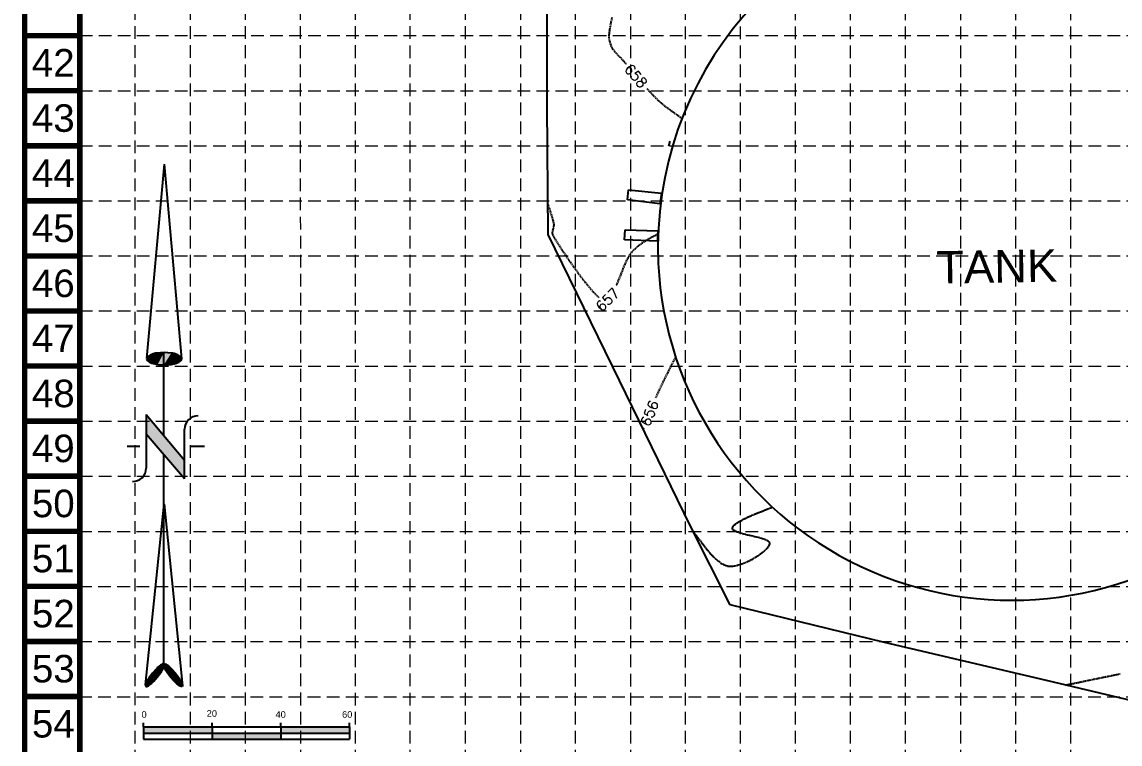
# Model space of a CAD drawing. Header units: inches. Extents: x 2507435 to 2508087, y 7097652 to 7098695.
# Drawn here: x 2507434.9 to 2507759.4, y 7097801.8 to 7098015.2 of the extents above; entities that cross this region are included whole.
import ezdxf
from ezdxf.enums import TextEntityAlignment as Align

# ---------------------------------------------------------------- set-up
doc = ezdxf.new("R2010")
doc.units = ezdxf.units.IN
doc.header["$MEASUREMENT"] = 0
doc.linetypes.add('DASHED7', pattern=[0.5317999999999998, 0.4379999999999999, -0.0938])
doc.linetypes.add('HIDDEN', pattern=[0.375, 0.25, -0.125])
for name, color, linetype in [('BASE', 7, 'Continuous'), ('CONT-MJR', 7, 'DASHED7'), ('CONT-MNR', 8, 'HIDDEN'), ('E-CONCRETE', 7, 'Continuous'), ('E-FENCE', 7, 'FENCE_LINE'), ('E-TANKS', 6, 'Continuous'), ('E-UTILITIES', 5, 'Continuous'), ('GRID', 254, 'HIDDEN'), ('LIMITS OF DISTURBANCE', 1, 'HIDDEN'), ('NARROW', 7, 'Continuous'), ('TXT-NOTES', 2, 'Continuous')]:
    doc.layers.add(name, color=color, linetype=linetype)
doc.styles.get("Standard").update_dxf_attribs({"font": 'ARIAL.TTF'})
doc.linetypes.add('FENCE_LINE', pattern='A,0.75,-0.2,["x",Standard,S=0.1,R=0,X=-0.1,Y=-0.05],-0.075', length=1.025)

# ---------------------------------------------------------------- blocks, each defined once
blk = doc.blocks.new('North Arrow')
at = {"layer": 'NARROW'}
for p, q in [((32.43254981860446, 3.058265073213988), (32.43254981860446, 4.631385762768332)), ((0, 0), (22.36344290151465, 2.002084736559482)), ((28.76667448424996, -2.091662794246076), (34.01874137947743, 2.319861484284047)), ((36.17825519122562, 2.333068732823449), (30.46489879658111, 2.333068732823449)), ((36.15693846157228, 2.319861484284047), (31.03953994826952, -2.091662794246076)), ((39.10239171702415, 0.006637234364461619), (59.96415737125062, 2.108618273159664)), ((0, 0), (22.3340256442134, -2.022002755547874)), ((21.65859055236069, -0.04755806894536363), (21.65587945617517, -0.04755806894536363)), ((31.2002493849468, -0.04755806894536363), (21.65859055236069, -0.04755806894536363)), ((57.4539157862273, -0.04755806894536363), (33.41071549255503, -0.04755806894536363)), ((59.8310793026576, -2.141789640390925), (39.04486644576536, -0.007715046158409677)), ((57.69334596529006, -0.02703537367779063), (57.76929195033517, -0.01344045038422337)), ((57.76514189648879, -0.05039075473177945), (57.69334596529006, -0.02703537367779063)), ((28.76667448424996, -2.091662794246076), (34.95439482978327, -2.091662794246076)), ((32.43254981860446, -4.261561808689294), (32.43254981860446, -2.800806882678444))]:
    blk.add_line(p, q, dxfattribs=at)
blk.add_lwpolyline([(22.36469003275943, -2.029144276148145), (22.58571216360451, -1.926685835660464, 0.09157658552841703), (22.86600292222374, -1.437143250313966, 0.04830551554414139), (23.03449076013294, -0.7510674610057322), (23.07365352004581, -0.007926344824227272), (23.0138871940153, 0.8191116749912908, 0.04830551554426889), (22.86600292222374, 1.421290560665511, 0.0915765855283463), (22.58571216360451, 1.91083314601201), (22.36469003275943, 2.01329158649969), (22.14366790191434, 1.91083314601201, 0.09157658552851158), (21.86337714329511, 1.421290560665511, 0.04830551554418233), (21.71549287155813, 0.8191116749912908), (21.65572654552761, -0.007926344824227272), (21.71549287155813, -0.8349643646397453, 0.04830551554422624), (21.86337714329511, -1.437143250313966, 0.09157658552816902), (22.14366790191434, -1.926685835660464)], format="xyb", close=True, dxfattribs=at)
for points in [[(57.45558378554506, -0.03134526075882604), (57.43996657389744, 0.0836624617477355, -0.06681784727068599), (57.67471216397553, 0.4712181194372533, -0.03073031192727785), (58.00862399094058, 0.8372912985578296), (58.52165351551321, 1.292257312707079), (59.07299621394941, 1.699951556056476, -0.03073031192742202), (59.50028108291463, 1.950818694931513, -0.06681784727061153), (59.92804734067704, 2.100220530974184), (60.03732810972451, 2.061125939999329)], [(60.03732810972451, 2.061125939999329), (60.05294532137214, 1.946118217492767, -0.06681784727066456), (59.81819973129404, 1.558562559803249, -0.03073031192683177), (59.43379851860755, 1.137137013811298), (58.97125837981093, 0.7375233665334235), (58.41991568137473, 0.3298291232385964, -0.03073031192764033), (57.99263081235495, 0.07896198436355917, -0.03669233332525137), (57.76236303227506, -0.01733721801429056)], [(57.45558378554506, -0.03527464659782709), (57.43996657389744, -0.150282369049819, 0.06681784727068599), (57.67471216397553, -0.5378380267393368, 0.03073031192727785), (58.00862399094058, -0.903911205859913), (58.52165351551321, -1.358877220063732), (59.07299621394941, -1.766571463358559, 0.03073031192742202), (59.50028108291463, -2.017438602233597, 0.06681784727061153), (59.92804734067704, -2.166840438276267), (60.03732810972451, -2.127745847301412)], [(60.03732810972451, -2.127745847301412), (60.05294532137214, -2.012738124794851, 0.06681784727066456), (59.81819973129404, -1.625182467105333, 0.03073031192683177), (59.43379851860755, -1.203756921113381), (58.97125837981093, -0.804143273835507), (58.41991568137473, -0.3964490305406798, 0.03073031192764033), (57.99263081235495, -0.1455818916656426, 0.03669233332525137), (57.76236303227506, -0.04928268934236257)]]:
    blk.add_lwpolyline(points, format="xyb", dxfattribs=at)
for centre, start, end in [((30.46491631666868, 3.862994872579293), 178.8769027564139, 270), ((34.95439482978327, -3.621588933947351), 358.8769027564139, 90)]:
    blk.add_arc(centre, 1.529926139739004, start, end, dxfattribs=at)
for points in [[(23.06525461068304, -0.04525802260104683), (21.71626324154204, 0.8195677980802429), (23.01902749208239, 0.7489697719211108), (21.85494459723486, 1.41965102062386)], [(23.01902749208239, 0.7489697719211108), (21.85494459723486, 1.41965102062386), (22.86773874044229, 1.437300527177285), (22.14491470462235, 1.910307302568981)], [(22.86773874044229, 1.437300527177285), (22.14491470462235, 1.910307302568981), (22.58617356370451, 1.910307302568981), (22.35503797086494, 2.002084736559482)], [(31.04573626156707, -2.092600781761575), (36.15173163068903, 2.358604768796795), (28.74698772917327, -2.064361571265181), (34.01267678058502, 2.358604768796795)], [(58.26042950528063, 1.069476338470849), (58.73031009321494, 0.5657754006460891), (58.51837094691291, 1.297176762400341), (59.04904028220699, 0.8114158579883224)], [(58.51837094691291, 1.297176762400341), (59.04904028220699, 0.8114158579883224), (58.69580837170361, 1.422756996180397), (59.26097942850902, 0.9949561996836565)], [(59.26426530671961, 0.9963362022790534), (58.69416543257103, 1.419996991044172), (59.44663154890804, 1.149516487475921), (59.00303798687673, 1.64907741756906)], [(59.44663154890804, 1.149516487475921), (59.00303798687673, 1.64907741756906), (59.61749721722299, 1.335816834307479), (59.27576588053853, 1.822957741314895)], [(59.61749721722299, 1.335816834307479), (59.27576588053853, 1.822957741314895), (59.80972109409777, 1.551097235151246), (59.4926338442383, 1.954057985367399)], [(59.80972109409777, 1.551097235151246), (59.4926338442383, 1.954057985367399), (59.93129858887187, 1.730497569169529), (59.69471535579942, 2.039618144699489)], [(59.93129858887187, 1.730497569169529), (59.69471535579942, 2.039618144699489), (60.05287608364597, 1.941637962281675), (59.93129858887187, 2.103098262887215)], [(60.05287608364597, 1.941637962281675), (59.93129858887187, 2.103098262887215), (60.03644669248388, 2.064458190925507)], [(23.02743242273209, -0.7618279882990464), (21.67003612299595, -0.04525802260104683), (23.06525461068304, -0.04525802260104683), (21.71626324154204, 0.8195677980802429)], [(57.44388876337325, 0.08001449623407098), (57.69525844847522, -0.01106567331589758), (57.49810575425727, 0.2124947428819723), (57.77083364797363, -0.01106567331589758)], [(57.450460519849, -0.04004572727353661), (57.68868669199946, -0.016585683588346), (57.44388876337325, 0.08001449623407098), (57.69525844847522, -0.01106567331589758)], [(57.49810575425727, 0.2124947428819723), (57.77083364797363, -0.01106567331589758), (57.59996797960412, 0.3891350717640307), (57.940056377156, 0.06345446541672572)], [(57.59996797960412, 0.3891350717640307), (57.940056377156, 0.06345446541672572), (57.68211493557828, 0.4981552747267415), (58.06984856753843, 0.1324545938769006)], [(57.68211493557828, 0.4981552747267415), (58.06984856753843, 0.1324545938769006), (57.83819415180915, 0.663755583063903), (58.29493122679196, 0.2580348277115263)], [(57.83819415180915, 0.663755583063903), (58.29493122679196, 0.2580348277115263), (58.02877508955135, 0.8569559427633067), (58.51837094691291, 0.405695102581376)], [(58.02877508955135, 0.8569559427633067), (58.51837094691291, 0.405695102581376), (58.26042950528063, 1.069476338470849), (58.73031009321494, 0.5657754006460891)], [(22.86773874044229, -1.439569039612252), (21.72466817219174, -0.8747848301754857), (23.02743242273209, -0.7618279882990464), (21.67003612299595, -0.04525802260104683)], [(22.5777686330548, -1.930225321557373), (21.86334952788457, -1.446628842222708), (22.86773874044229, -1.439569039612252), (21.72466817219174, -0.8747848301754857)], [(57.4373170068975, -0.1421659174229717), (57.68868669199946, -0.02210569386079442), (57.450460519849, -0.04004572727353661), (57.68868669199946, -0.016585683588346)], [(57.45703227632475, -0.1932260124704044), (57.69525844847522, -0.02762570418781252), (57.4373170068975, -0.1421659174229717), (57.68868669199946, -0.02210569386079442)], [(57.52603571929285, -0.3257062591183058), (57.76426189149788, -0.05108574781843345), (57.45703227632475, -0.1932260124704044), (57.69525844847522, -0.02762570418781252)], [(57.63446970111545, -0.4802665469105705), (57.90062583830149, -0.1021458429204358), (57.52603571929285, -0.3257062591183058), (57.76426189149788, -0.05108574781843345)], [(57.78397716092513, -0.6624268860650773), (58.09120677609826, -0.2001260253382497), (57.63446970111545, -0.4802665469105705), (57.90062583830149, -0.1021458429204358)], [(57.97455809866733, -0.8735672791772231), (58.33600470472447, -0.3477863002626691), (57.78397716092513, -0.6624268860650773), (58.09120677609826, -0.2001260253382497)], [(58.24071423585337, -1.113687726247008), (58.61366141578401, -0.5423666625029), (57.97455809866733, -0.8735672791772231), (58.33600470472447, -0.3477863002626691)], [(58.61366141578401, -1.433848322321865), (58.92746278743289, -0.771447089027788), (58.24071423585337, -1.113687726247008), (58.61366141578401, -0.5423666625029)], [(58.91431927448139, -1.64498871543401), (59.20019068109468, -1.004667523229728), (58.61366141578401, -1.433848322321865), (58.92746278743289, -0.771447089027788)], [(59.11804372517508, -1.794028992899257), (59.56985198281473, -1.35518817585762), (58.91760515269198, -1.651888728247286), (59.20019068109468, -1.011567536097573)], [(59.53699320043597, -1.324828119304584), (59.41377276652929, -1.18406785724801), (59.20840537670301, -1.014327541233797)], [(22.36344290151465, -2.014942952937417), (22.14491470462235, -1.930225321557373), (22.5777686330548, -1.930225321557373), (21.86334952788457, -1.446628842222708)], [(59.34805520177179, -1.927889242142555), (59.81300697236293, -1.62152867174882), (59.11804372517508, -1.794028992899257), (59.56985198281473, -1.35518817585762)], [(59.58299549571166, -2.052089473381784), (59.92801271066128, -1.787128980031412), (59.34805520177179, -1.927889242142555), (59.81300697236293, -1.62152867174882)], [(59.78343406819477, -2.12522960951901), (60.04630432717022, -2.007929391147627), (59.58299549571166, -2.052089473381784), (59.92801271066128, -1.787128980031412)], [(59.92308389326354, -2.166629686616943), (60.03808963156189, -2.132129622386856), (59.78343406819477, -2.12522960951901), (60.04630432717022, -2.007929391147627)]]:
    blk.add_solid(points, dxfattribs=at)

msp = doc.modelspace()

# ---------------------------------------------------------------- hatches: boundary and pattern name
h = msp.add_hatch(color=7)
h.paths.add_polyline_path([(2507491.127975272, 7097805.077020628), (2507491.127975272, 7097806.907696907), (2507470.808320928, 7097806.907696907), (2507470.808320928, 7097805.077020628)])
h.paths.add_polyline_path([(2507491.127975272, 7097805.077020628), (2507491.127975272, 7097803.246344348), (2507511.447629617, 7097803.246344348), (2507511.447629617, 7097805.077020628)])
h.paths.add_polyline_path([(2507511.447629617, 7097806.907696907), (2507511.447629617, 7097805.077020628), (2507531.767283962, 7097805.077020628), (2507531.767283962, 7097806.907696907)])

# ---------------------------------------------------------------- linework, layer by layer
at = {"color": 7}
for p, q in [((2507470.808320928, 7097806.907696907), (2507470.808320928, 7097808.126876168)), ((2507470.808320928, 7097806.907696907), (2507491.127975272, 7097806.907696907)), ((2507470.808320928, 7097806.907696907), (2507470.808320928, 7097803.246344348)), ((2507491.127975272, 7097806.907696907), (2507491.127975272, 7097808.126876168)), ((2507491.127975272, 7097806.907696907), (2507531.767283962, 7097806.907696907)), ((2507491.127975272, 7097806.907696907), (2507491.127975272, 7097803.246344348)), ((2507511.447629617, 7097806.907696907), (2507511.447629617, 7097808.126876168)), ((2507511.447629617, 7097806.907696907), (2507511.447629617, 7097803.246344348)), ((2507531.767283962, 7097806.907696907), (2507531.767283962, 7097808.126876168)), ((2507531.767283962, 7097806.907696907), (2507531.767283962, 7097803.246344348)), ((2507470.808320928, 7097805.077020628), (2507531.767283962, 7097805.077020628)), ((2507470.808320928, 7097803.246344348), (2507491.127975272, 7097803.246344348)), ((2507491.127975272, 7097803.246344348), (2507531.767283962, 7097803.246344348))]:
    msp.add_line(p, q, dxfattribs=at)
at = {"layer": 'BASE', "const_width": 1.627109455971472}
for points in [[(2508086.586663205, 7097653.153363655), (2508086.586663205, 7098694.503415476), (2507435.742880816, 7098694.503415476), (2507435.742880816, 7097653.153363655)], [(2508070.315568645, 7097669.424458215), (2508070.315568645, 7098678.232320917), (2507452.013975376, 7098678.232320917), (2507452.013975376, 7097669.424458215)]]:
    msp.add_lwpolyline(points, close=True, dxfattribs=at)
for points in [[(2507452.013975376, 7098011.117443969), (2507435.742880816, 7098011.117443969)], [(2507452.013975376, 7097994.846349409), (2507435.742880816, 7097994.846349409)], [(2507452.013975376, 7097978.575254848), (2507435.742880816, 7097978.575254848)], [(2507452.013975376, 7097962.304160289), (2507435.742880816, 7097962.304160289)], [(2507452.013975376, 7097946.033065729), (2507435.742880816, 7097946.033065729)], [(2507452.013975376, 7097929.76197117), (2507435.742880816, 7097929.76197117)], [(2507452.013975376, 7097913.49087661), (2507435.742880816, 7097913.49087661)], [(2507452.013975376, 7097897.21978205), (2507435.742880816, 7097897.21978205)], [(2507452.013975376, 7097880.94868749), (2507435.742880816, 7097880.94868749)], [(2507452.013975376, 7097864.67759293), (2507435.742880816, 7097864.67759293)], [(2507452.013975376, 7097848.406498372), (2507435.742880816, 7097848.406498372)], [(2507452.013975376, 7097832.135403811), (2507435.742880816, 7097832.135403811)], [(2507452.013975376, 7097815.864309251), (2507435.742880816, 7097815.864309251)]]:
    msp.add_lwpolyline(points, dxfattribs=at)
at = {"layer": 'CONT-MJR', "color": 35, "extrusion": (-0.3815073965553764, 0.9243657860249583, 0), "elevation": 5604340.367412734}
msp.add_lwpolyline([(-5025876.748705365, 655.0000000000009), (-5025878.401932342, 655.0000000000009)], dxfattribs=at)
at = {"layer": 'CONT-MJR', "color": 35, "elevation": 655}
for points in [[(2507652.736486216, 7097870.273399972), (2507654.148056449, 7097870.827490991)], [(2507655.347964981, 7097871.281246122), (2507656.241166327, 7097871.610956782)], [(2507648.182260121, 7097868.246197449), (2507649.65854257, 7097868.959044617)], [(2507633.479487749, 7097864.274734401), (2507633.58032387, 7097864.173558755)], [(2507644.9127874, 7097865.576879166), (2507644.918318414, 7097865.689011586)], [(2507645.041300634, 7097865.229169571), (2507644.931307485, 7097865.457352797)], [(2507647.312751199, 7097864.099604005), (2507646.084485001, 7097864.528455023)], [(2507634.702175734, 7097862.817856101), (2507635.472978364, 7097861.799905293)], [(2507635.472978364, 7097861.799905293), (2507636.331851511, 7097860.666492618)], [(2507636.331851511, 7097860.666492618), (2507637.265118742, 7097859.475777509)], [(2507654.745021069, 7097862.137381174), (2507653.514211502, 7097862.569852962)], [(2507655.924857451, 7097861.077370564), (2507655.905340365, 7097861.198316275)], [(2507638.259103625, 7097858.285919395), (2507639.300129728, 7097857.155077709)], [(2507639.300129728, 7097857.155077709), (2507640.374520618, 7097856.141411879)], [(2507655.220344337, 7097859.702391851), (2507655.675006264, 7097860.306636252)], [(2507641.468599864, 7097855.303081338), (2507642.348848314, 7097854.79774145)], [(2507643.007347318, 7097854.534717421), (2507643.443901991, 7097854.421576194)], [(2507643.443901991, 7097854.421576194), (2507643.661117693, 7097854.385063844)], [(2507643.661117693, 7097854.385063844), (2507643.882238965, 7097854.361099242)], [(2507643.882238965, 7097854.361099242), (2507644.348965767, 7097854.345984628)], [(2507649.131532576, 7097855.639660584), (2507650.610426809, 7097856.363744404)]]:
    msp.add_lwpolyline(points, dxfattribs=at)
at = {"layer": 'CONT-MJR', "color": 35, "extrusion": (0.3537118570825681, -0.9353544366491245, 0), "elevation": -5752037.963626242}
msp.add_lwpolyline([(4856146.504690204, 655.0000000000009), (4856147.787528545, 655.0000000000009)], dxfattribs=at)
at = {"layer": 'CONT-MJR', "color": 35, "extrusion": (0.3472129555315787, -0.9377863101533451, 0), "elevation": -5785596.093028771}
msp.add_lwpolyline([(4816118.673560369, 655), (4816119.19761225, 655)], dxfattribs=at)
at = {"layer": 'CONT-MJR', "color": 35, "extrusion": (0.5569068168647596, -0.8305749799563922, 0), "elevation": -4498785.540978604}
msp.add_lwpolyline([(6035638.306788609, 655.0000000000009), (6035639.563985783, 655.0000000000009)], dxfattribs=at)
at = {"layer": 'CONT-MJR', "color": 35, "extrusion": (0.4814450247204605, -0.876476290707236, 0), "elevation": -5013818.491257373}
msp.add_lwpolyline([(5615126.0383712, 655.0000000000009), (5615127.530439196, 655.0000000000009)], dxfattribs=at)
at = {"layer": 'CONT-MJR', "color": 35, "extrusion": (0.4036009813479157, -0.9149351058162538, 0), "elevation": -5481999.624048844}
msp.add_lwpolyline([(5159043.583038056, 655.0000000000009), (5159045.276881898, 655.0000000000009)], dxfattribs=at)
at = {"layer": 'CONT-MJR', "color": 35, "extrusion": (0.7355162264555551, 0.6775071074317824, 0), "elevation": 6653258.613504522}
msp.add_lwpolyline([(3521654.699325985, 655.0000000000009), (3521654.379437719, 655.0000000000009)], dxfattribs=at)
at = {"layer": 'CONT-MJR', "color": 35, "extrusion": (0.7645309571009192, 0.6445870116860504, 0), "elevation": 6492354.572244931}
msp.add_lwpolyline([(3810148.534458365, 655), (3810147.974278728, 655)], dxfattribs=at)
at = {"layer": 'CONT-MJR', "color": 35, "extrusion": (0.9882078414429237, 0.1531184577727894, 0), "elevation": 3564888.596981273}
msp.add_lwpolyline([(6630199.577939344, 655.0000000000009), (6630199.698892006, 655.0000000000009)], dxfattribs=at)
at = {"layer": 'CONT-MJR', "color": 35, "extrusion": (0.9537010392939747, -0.3007562595351804, 0), "elevation": 256816.0294703059}
msp.add_lwpolyline([(7523431.790255243, 655.0000000000009), (7523432.035852227, 655.0000000000009)], dxfattribs=at)
at = {"layer": 'CONT-MJR', "color": 35, "extrusion": (0.8243631817453699, -0.5660612551505801, 0), "elevation": -1950616.688954434}
msp.add_lwpolyline([(7270700.007829571, 655), (7270700.46078196, 655)], dxfattribs=at)
at = {"layer": 'CONT-MJR', "color": 35, "extrusion": (0.6910826841202062, 0.722775707747024, 0), "elevation": 6863154.630468801}
msp.add_lwpolyline([(3092746.375291417, 655.0000000000009), (3092746.834593609, 655.0000000000009)], dxfattribs=at)
at = {"layer": 'CONT-MJR', "color": 35, "extrusion": (0.6742257804776259, -0.7385252852403473, 0), "elevation": -3551234.656433945}
msp.add_lwpolyline([(6637523.866065196, 655.0000000000009), (6637524.653742139, 655.0000000000009)], dxfattribs=at)
at = {"layer": 'CONT-MJR', "color": 35, "extrusion": (0.4744245952386231, 0.8802961453014939, 0), "elevation": 7437911.762904681}
msp.add_lwpolyline([(1159930.324018324, 655.0000000000009), (1159931.131941776, 655.0000000000009)], dxfattribs=at)
at = {"layer": 'CONT-MJR', "color": 35, "extrusion": (-0.2545492425400466, -0.96705981362183, 0), "elevation": -7502378.85729453}
msp.add_lwpolyline([(618290.5487259363, 655), (618289.0126920678, 655)], dxfattribs=at)
at = {"layer": 'CONT-MJR', "color": 35, "extrusion": (-0.224805453829551, -0.9744036678545959, 0), "elevation": -7479917.557721155}
msp.add_lwpolyline([(847825.3710926604, 655), (847823.714411522, 655)], dxfattribs=at)
at = {"layer": 'CONT-MJR', "color": 35, "extrusion": (0.7862010179606564, 0.6179708402162901, 0), "elevation": 6357777.204814528}
msp.add_lwpolyline([(4030702.729250906, 655), (4030701.848884497, 655)], dxfattribs=at)
at = {"layer": 'CONT-MJR', "color": 35, "extrusion": (-0.2251530640352321, -0.9743234051153379, 0), "elevation": -7480219.54864257}
msp.add_lwpolyline([(845158.4678069607, 655.0000000000009), (845156.8104672695, 655.0000000000009)], dxfattribs=at)
at = {"layer": 'CONT-MJR', "color": 35, "extrusion": (-0.2556257927296626, -0.9667758034266949, 0), "elevation": -7503062.70604351}
msp.add_lwpolyline([(609941.9948127365, 655.0000000000009), (609940.4567491619, 655.0000000000009)], dxfattribs=at)
at = {"layer": 'CONT-MJR', "color": 35, "extrusion": (0.476758532340352, 0.8790343007190753, 0), "elevation": 7434810.076385826}
msp.add_lwpolyline([(1179650.987906336, 655.0000000000009), (1179651.800137536, 655.0000000000009)], dxfattribs=at)
at = {"layer": 'CONT-MJR', "color": 35, "extrusion": (-0.6923999071186451, -0.7215139420843452, 0), "elevation": -6857506.618612652}
msp.add_lwpolyline([(-3105249.97735343, 655), (-3105250.440927481, 655)], dxfattribs=at)
at = {"layer": 'CONT-MJR', "color": 35, "extrusion": (0.9029858175422298, -0.4296703542456599, 0), "elevation": -785362.6425286625}
msp.add_lwpolyline([(7486732.493994561, 655), (7486732.94701429, 655)], dxfattribs=at)
at = {"layer": 'CONT-MJR', "color": 35, "extrusion": (0.8999078785292502, 0.4360800501754056, 0), "elevation": 5351894.973356022}
msp.add_lwpolyline([(5293882.500048403, 655), (5293882.756572565, 655)], dxfattribs=at)
at = {"layer": 'CONT-MJR', "color": 35, "extrusion": (0.9776688529790047, -0.2101514071204794, 0), "elevation": 960031.6208011522}
msp.add_lwpolyline([(7466344.754111669, 655.0000000000009), (7466345.006661132, 655.0000000000009)], dxfattribs=at)
at = {"layer": 'CONT-MJR', "color": 35, "extrusion": (0.9998280378901075, -0.01854439669597409, 0), "elevation": 2375599.151542054}
msp.add_lwpolyline([(7143143.365677631, 655), (7143143.48045154, 655)], dxfattribs=at)
at = {"layer": 'CONT-MJR', "color": 35, "extrusion": (0.7674478548870317, 0.6411113710029588, 0), "elevation": 6474999.259652229}
msp.add_lwpolyline([(3839562.263956656, 655.0000000000009), (3839560.713547589, 655.0000000000009)], dxfattribs=at)
at = {"layer": 'CONT-MJR', "color": 35, "extrusion": (0.4982162072069594, -0.867052830498991, 0), "elevation": -4904864.274532806}
msp.add_lwpolyline([(5710532.636517607, 655.0000000000009), (5710534.258897418, 655.0000000000009)], dxfattribs=at)
at = {"layer": 'CONT-MJR', "color": 35, "extrusion": (0.5555021915717966, -0.8315150721177164, 0), "elevation": -4508969.027083085}
msp.add_lwpolyline([(6028025.662390186, 655), (6028027.197086442, 655)], dxfattribs=at)
at = {"layer": 'CONT-MJR', "color": 35, "extrusion": (-0.618960691300285, 0.7854219646948215, 0), "elevation": 4022674.778856101}
msp.add_lwpolyline([(-6362861.085986669, 655), (-6362862.470206184, 655)], dxfattribs=at)
at = {"layer": 'CONT-MJR', "color": 35, "extrusion": (-0.6990316771007319, 0.7150907036241894, 0), "elevation": 3322683.054541461}
msp.add_lwpolyline([(-6754828.533002623, 655), (-6754829.707551582, 655)], dxfattribs=at)
at = {"layer": 'CONT-MJR', "color": 35, "extrusion": (0.6082197104880658, 0.7937687218414528, 0), "elevation": 7159252.499782128}
msp.add_lwpolyline([(2326569.51249422, 655.0000000000009), (2326568.134159177, 655.0000000000009)], dxfattribs=at)
at = {"layer": 'CONT-MJR', "color": 35, "extrusion": (-0.3709340303606706, -0.9286592190466798, 0), "elevation": -7521658.17653871}
msp.add_lwpolyline([(-304090.7017112016, 655), (-304089.992625467, 655)], dxfattribs=at)
at = {"layer": 'CONT-MJR', "color": 35, "extrusion": (0.07215272870312944, -0.9973935951973487, 0), "elevation": -6898421.081933876}
msp.add_lwpolyline([(3013237.971691439, 655.0000000000009), (3013238.727960147, 655.0000000000009)], dxfattribs=at)
at = {"layer": 'CONT-MJR', "color": 35, "extrusion": (0.1839662974104459, -0.982932551814768, 0), "elevation": -6515389.953476958}
msp.add_lwpolyline([(3770611.994024331, 655.0000000000009), (3770613.100212097, 655.0000000000009)], dxfattribs=at)
at = {"layer": 'CONT-MJR', "color": 35, "extrusion": (0.2881062185384936, -0.957598458039407, 0), "elevation": -6074426.162830865}
msp.add_lwpolyline([(4446254.175109139, 655.0000000000009), (4446255.687457584, 655.0000000000009)], dxfattribs=at)
at = {"layer": 'CONT-MJR', "color": 35, "extrusion": (0.3728880980980518, -0.9278763205820146, 0), "elevation": -5650859.659596156}
msp.add_lwpolyline([(4973492.530755611, 655.0000000000009), (4973494.1395247, 655.0000000000009)], dxfattribs=at)
at = {"layer": 'CONT-MNR', "color": 35}
for points, elevation in [([(2507609.28663041, 7098016.522069366), (2507608.991740769, 7098015.153142057)], 658), ([(2507608.397866286, 7098011.436051126), (2507608.394025122, 7098010.385263698)], 658), ([(2507608.394025122, 7098010.385263698), (2507608.535835217, 7098009.457770655)], 658), ([(2507608.535835217, 7098009.457770655), (2507608.838952923, 7098008.498197402)], 658), ([(2507608.838952923, 7098008.498197402), (2507609.198690159, 7098007.69495621)], 658), ([(2507611.783967418, 7098004.618243901), (2507612.445800712, 7098003.909702717)], 658), ([(2507612.445800712, 7098003.909702717), (2507613.151713162, 7098003.076396141)], 658), ([(2507613.151713162, 7098003.076396141), (2507613.428882072, 7098002.733573886)], 658), ([(2507622.145662196, 7097992.771257623), (2507622.880875681, 7097992.059193563)], 658), ([(2507622.880875681, 7097992.059193563), (2507623.834283803, 7097991.217097059)], 658), ([(2507626.682271, 7097989.026810858), (2507627.49555062, 7097988.458945944)], 658), ([(2507627.49555062, 7097988.458945944), (2507628.174820324, 7097987.997310963)], 658), ([(2507629.713723711, 7097986.881684433), (2507630.009532761, 7097986.66689581)], 658), ([(2507590.375618498, 7097961.254418981), (2507590.405376738, 7097961.151628521)], 657), ([(2507590.785301429, 7097959.946537096), (2507591.051265664, 7097959.126959793)], 657), ([(2507591.327221908, 7097958.261413528), (2507591.590102779, 7097957.398239758)], 657), ([(2507591.816840901, 7097956.585779942), (2507591.984368893, 7097955.872375537)], 657), ([(2507592.053961305, 7097954.730453114), (2507591.946666145, 7097954.245462426)], 657), ([(2507591.705294454, 7097952.401738479), (2507591.948000235, 7097951.899762054)], 657), ([(2507619.431410365, 7097950.651374816), (2507620.455881258, 7097951.276062955)], 657), ([(2507620.455881258, 7097951.276062955), (2507621.370337741, 7097951.792685173)], 657), ([(2507622.664972587, 7097952.45877351), (2507622.943033509, 7097952.586760459)], 657), ([(2507615.254557101, 7097947.28675474), (2507616.208498429, 7097948.236310719)], 657), ([(2507616.208498429, 7097948.236310719), (2507617.256660229, 7097949.120759113)], 657), ([(2507617.256660229, 7097949.120759113), (2507618.347983781, 7097949.92936034)], 657), ([(2507595.625416618, 7097946.126121903), (2507596.991802195, 7097944.139229655)], 657), ([(2507613.291683803, 7097943.824141886), (2507613.939353952, 7097945.213708842)], 657), ([(2507613.939353952, 7097945.213708842), (2507614.592599681, 7097946.390334075)], 657), ([(2507614.592599681, 7097946.390334075), (2507615.254557101, 7097947.28675474)], 657), ([(2507598.445153629, 7097942.094125085), (2507599.939547556, 7097940.07039847)], 657), ([(2507612.646453121, 7097942.288896056), (2507613.291683803, 7097943.824141886)], 657), ([(2507599.939547556, 7097940.07039847), (2507601.429060606, 7097938.147640094)], 657), ([(2507610.69403674, 7097937.48171379), (2507611.350765702, 7097939.050419161)], 657), ([(2507611.350765702, 7097939.050419161), (2507612.000525791, 7097940.675234199)], 657), ([(2507601.429060606, 7097938.147640094), (2507602.867769414, 7097936.405440236)], 657), ([(2507602.867769414, 7097936.405440236), (2507604.209750612, 7097934.923389177)], 657), ([(2507610.64544061, 7097937.376383845), (2507610.69403674, 7097937.48171379)], 657), ([(2507604.209750612, 7097934.923389177), (2507605.409080834, 7097933.781077198)], 657), ([(2507605.409080834, 7097933.781077198), (2507605.433682857, 7097933.762734958)], 657), ([(2507626.477373609, 7097912.871122635), (2507627.023388727, 7097913.933955139)], 656), ([(2507627.49612861, 7097914.837020595), (2507627.876144852, 7097915.543940074)], 656), ([(2507623.949528947, 7097907.749700708), (2507624.594160927, 7097909.087812121)], 656), ([(2507624.594160927, 7097909.087812121), (2507625.243311302, 7097910.411672198)], 656), ([(2507622.260906668, 7097904.068554344), (2507622.751613799, 7097905.176239587)], 656), ([(2507618.549676048, 7097894.856015871), (2507618.600856285, 7097894.982236871)], 656), ([(2507618.600856285, 7097894.982236871), (2507618.708132975, 7097895.249677397)], 656), ([(2507618.708132975, 7097895.249677397), (2507618.710904884, 7097895.256682546)], 656), ([(2507751.517214173, 7097820.945210844), (2507754.015970777, 7097821.460698589)], 654), ([(2507743.263970975, 7097819.253906458), (2507743.409106464, 7097819.281655157)], 654), ([(2507743.409106464, 7097819.281655157), (2507743.754975427, 7097819.349318408)], 654), ([(2507743.754975427, 7097819.349318408), (2507744.406399223, 7097819.479734742)], 654), ([(2507747.208443743, 7097820.054132988), (2507749.230331251, 7097820.472207952)], 654), ([(2507749.230331251, 7097820.472207952), (2507751.517214173, 7097820.945210844)], 654)]:
    msp.add_lwpolyline(points, dxfattribs=dict(at, elevation=elevation))
at = {"layer": 'CONT-MNR', "color": 35, "extrusion": (0.9863683130328854, -0.1645525783591978, 0), "elevation": 1305429.310503654}
msp.add_lwpolyline([(7413889.416132646, 658), (7413888.154063614, 658)], dxfattribs=at)
at = {"layer": 'CONT-MNR', "color": 35, "extrusion": (0.9801873849814938, -0.1980724370606391, 0), "elevation": 1052005.540494272}
msp.add_lwpolyline([(7454073.135706596, 658), (7454071.7934653, 658)], dxfattribs=at)
at = {"layer": 'CONT-MNR', "color": 35, "extrusion": (0.9946308185991155, -0.1034868817428263, 0), "elevation": 1759593.52340391}
msp.add_lwpolyline([(7319406.66161417, 658.0000000000009), (7319405.498792725, 658.0000000000009)], dxfattribs=at)
at = {"layer": 'CONT-MNR', "color": 35, "extrusion": (0.8562116152999929, 0.5166252702156342, 0), "elevation": 5814054.265951024}
msp.add_lwpolyline([(4781902.354041723, 658), (4781901.551593007, 658)], dxfattribs=at)
at = {"layer": 'CONT-MNR', "color": 35, "extrusion": (0.7941506444986169, 0.6077209506364177, 0), "elevation": 6305027.356976785}
msp.add_lwpolyline([(4112959.941979163, 658), (4112959.172544031, 658)], dxfattribs=at)
at = {"layer": 'CONT-MNR', "color": 35, "extrusion": (0.7425363335972857, 0.6698057877384314, 0), "elevation": 6616277.361541148}
msp.add_lwpolyline([(3590915.900212353, 658), (3590915.125589406, 658)], dxfattribs=at)
at = {"layer": 'CONT-MNR', "color": 35, "extrusion": (0.7139606314623052, 0.7001858444169995, 0), "elevation": 6760258.447140232}
msp.add_lwpolyline([(3311903.273330579, 658), (3311902.461688155, 658)], dxfattribs=at)
at = {"layer": 'CONT-MNR', "color": 35, "extrusion": (0.711637287299968, 0.7025470598645637, 0), "elevation": 6771192.322996355}
msp.add_lwpolyline([(3289490.342418126, 658), (3289489.465661692, 658)], dxfattribs=at)
at = {"layer": 'CONT-MNR', "color": 35, "extrusion": (0.7411337566393146, 0.6713573971959327, 0), "elevation": 6623773.311964393}
msp.add_lwpolyline([(3577055.110148948, 658), (3577053.921028213, 658)], dxfattribs=at)
at = {"layer": 'CONT-MNR', "color": 35, "extrusion": (0.7313290394320971, 0.6820248060615729, 0), "elevation": 6674904.013942532}
msp.add_lwpolyline([(3480710.27907939, 658), (3480708.932194142, 658)], dxfattribs=at)
at = {"layer": 'CONT-MNR', "color": 35, "extrusion": (0.7173962575461614, 0.6966653498335924, 0), "elevation": 6743884.359742438}
msp.add_lwpolyline([(3345101.195543051, 658), (3345099.990831709, 658)], dxfattribs=at)
at = {"layer": 'CONT-MNR', "color": 35, "extrusion": (-0.6314090092936014, -0.7754499745198737, 0), "elevation": -7087473.389326362}
msp.add_lwpolyline([(-2537198.763961136, 658), (-2537197.503063975, 658)], dxfattribs=at)
at = {"layer": 'CONT-MNR', "color": 35, "extrusion": (-0.6069649239227919, -0.7947286210571503, 0), "elevation": -7163016.442793309}
msp.add_lwpolyline([(-2315350.006853407, 658), (-2315348.795715317, 658)], dxfattribs=at)
at = {"layer": 'CONT-MNR', "color": 35, "extrusion": (-0.5875194567687536, -0.8092100394323767, 0), "elevation": -7217043.446422881}
msp.add_lwpolyline([(-2141011.092449586, 658), (-2141009.970740293, 658)], dxfattribs=at)
at = {"layer": 'CONT-MNR', "color": 35, "extrusion": (-0.5583564064734073, -0.8296011833104526, 0), "elevation": -7288649.49815671}
msp.add_lwpolyline([(-1882875.770236355, 658), (-1882875.160704111, 658)], dxfattribs=at)
at = {"layer": 'CONT-MNR', "color": 35, "extrusion": (-0.5720217831342683, -0.8202384285193495, 0), "elevation": -7256460.470658645}
msp.add_lwpolyline([(-2003350.148013368, 658.0000000000009), (-2003349.791438363, 658.0000000000009)], dxfattribs=at)
at = {"layer": 'CONT-MNR', "color": 35, "extrusion": (-0.6094312132464287, -0.7928389472780623, 0), "elevation": -7155788.26740049}
msp.add_lwpolyline([(-2337589.190003461, 658), (-2337588.824189066, 658)], dxfattribs=at)
at = {"layer": 'CONT-MNR', "color": 35, "extrusion": (0.6161606482361272, 0.7876205022504403, 0), "elevation": 7135622.739337225}
msp.add_lwpolyline([(2398440.193270121, 658.0000000000009), (2398439.908360972, 658.0000000000009)], dxfattribs=at)
at = {"layer": 'CONT-MNR', "color": 35, "extrusion": (-0.6069187955964012, -0.7947638489210578, 0), "elevation": -7163150.979333642}
msp.add_lwpolyline([(-2314928.491214493, 658.0000000000009), (-2314928.206443104, 658.0000000000009)], dxfattribs=at)
at = {"layer": 'CONT-MNR', "color": 35, "extrusion": (0.957598761017191, 0.2881052115084712, 0), "elevation": 4446225.064196208}
msp.add_lwpolyline([(6074548.940429949, 657.0000000000009), (6074548.70342756, 657.0000000000009)], dxfattribs=at)
at = {"layer": 'CONT-MNR', "color": 35, "extrusion": (0.9542706889768543, 0.2989438946686145, 0), "elevation": 4514812.171997847}
msp.add_lwpolyline([(6023747.19949137, 657.0000000000009), (6023746.792835788, 657.0000000000009)], dxfattribs=at)
at = {"layer": 'CONT-MNR', "color": 35, "extrusion": (0.9518367822456427, 0.3066051858078415, 0), "elevation": 4563088.472534759}
msp.add_lwpolyline([(5987259.637299834, 657), (5987259.017362949, 657)], dxfattribs=at)
at = {"layer": 'CONT-MNR', "color": 35, "extrusion": (0.9527490557486438, 0.3037585171975723, 0), "elevation": 4545170.545831392}
msp.add_lwpolyline([(6000871.716483055, 657), (6000870.808010606, 657)], dxfattribs=at)
at = {"layer": 'CONT-MNR', "color": 35, "extrusion": (0.9631947206156382, 0.2688046319879234, 0), "elevation": 4323262.807346968}
msp.add_lwpolyline([(6162662.858585658, 657.0000000000009), (6162662.015080394, 657.0000000000009)], dxfattribs=at)
at = {"layer": 'CONT-MNR', "color": 35, "extrusion": (0.9888466363951451, 0.1489373347754273, 0), "elevation": 3536774.529179812}
msp.add_lwpolyline([(6645315.722823589, 657), (6645315.150431965, 657)], dxfattribs=at)
at = {"layer": 'CONT-MNR', "color": 35, "extrusion": (0.9996306065129064, -0.02717812581174746, 0), "elevation": 2313756.659117941}
msp.add_lwpolyline([(7163485.020658804, 657.0000000000009), (7163484.444531098, 657.0000000000009)], dxfattribs=at)
at = {"layer": 'CONT-MNR', "color": 35, "extrusion": (0.9938183756045867, -0.1110181800907432, 0), "elevation": 1704088.820865937}
msp.add_lwpolyline([(7332464.768349065, 657.0000000000009), (7332464.309392925, 657.0000000000009)], dxfattribs=at)
at = {"layer": 'CONT-MNR', "color": 35, "extrusion": (0.9891886556209541, 0.1466485717312292, 0), "elevation": 3521385.849737674}
msp.add_lwpolyline([(6653479.78543473, 657.0000000000009), (6653479.251870698, 657.0000000000009)], dxfattribs=at)
at = {"layer": 'CONT-MNR', "color": 35, "extrusion": (0.9594173696871497, -0.2819899124837464, 0), "elevation": 404275.7579226466}
msp.add_lwpolyline([(7517015.768323424, 657.0000000000009), (7517015.325249555, 657.0000000000009)], dxfattribs=at)
at = {"layer": 'CONT-MNR', "color": 35, "extrusion": (0.9494551174004582, -0.3139028194235958, 0), "elevation": 152778.1563240117}
msp.add_lwpolyline([(7526329.163451012, 657.0000000000009), (7526328.705591931, 657.0000000000009)], dxfattribs=at)
at = {"layer": 'CONT-MNR', "color": 35, "extrusion": (0.8636323838729626, 0.5041221137045108, 0), "elevation": 5743872.126513089}
msp.add_lwpolyline([(4865888.56667284, 657.0000000000009), (4865887.457242293, 657.0000000000009)], dxfattribs=at)
at = {"layer": 'CONT-MNR', "color": 35, "extrusion": (0.4669401268535075, -0.8842889335132667, 0), "elevation": -5105731.180116083}
msp.add_lwpolyline([(5531780.337707534, 657.0000000000009), (5531781.189672681, 657.0000000000009)], dxfattribs=at)
at = {"layer": 'CONT-MNR', "color": 35, "extrusion": (0.4440932889548285, -0.8959805526378813, 0), "elevation": -5246008.969863949}
msp.add_lwpolyline([(5398933.589342711, 657), (5398934.193431154, 657)], dxfattribs=at)
at = {"layer": 'CONT-MNR', "color": 35, "extrusion": (0.8492108689562122, 0.5280538798708283, 0), "elevation": 5877575.34595898}
msp.add_lwpolyline([(4703513.134334482, 657.0000000000009), (4703511.562624035, 657.0000000000009)], dxfattribs=at)
at = {"layer": 'CONT-MNR', "color": 35, "extrusion": (0.8398329884129644, 0.5428448687915817, 0), "elevation": 5959045.129187183}
msp.add_lwpolyline([(4599858.053839636, 657.0000000000009), (4599856.110957206, 657.0000000000009)], dxfattribs=at)
at = {"layer": 'CONT-MNR', "color": 35, "extrusion": (0.5545566642579021, -0.8321459644360168, 0), "elevation": -4515913.923196323}
msp.add_lwpolyline([(6022919.924516097, 657.0000000000009), (6022921.226483095, 657.0000000000009)], dxfattribs=at)
at = {"layer": 'CONT-MNR', "color": 35, "extrusion": (0.8318903918364764, 0.5549399751055547, 0), "elevation": 6024978.75392592}
msp.add_lwpolyline([(4513150.352906597, 657), (4513148.130150252, 657)], dxfattribs=at)
at = {"layer": 'CONT-MNR', "color": 35, "extrusion": (0.8151332036105694, 0.5792735626382151, 0), "elevation": 6155676.958230551}
msp.add_lwpolyline([(4333185.302157005, 657), (4333182.793236302, 657)], dxfattribs=at)
at = {"layer": 'CONT-MNR', "color": 35, "extrusion": (0.9283848904538182, -0.3716200952277097, 0), "elevation": -309708.2972423504}
msp.add_lwpolyline([(7521499.886654545, 657), (7521501.624793406, 657)], dxfattribs=at)
at = {"layer": 'CONT-MNR', "color": 35, "extrusion": (0.8707922442283847, -0.4916511643347274, 0), "elevation": -1306075.535569865}
msp.add_lwpolyline([(7413687.970875955, 656.0000000000009), (7413688.515660984, 656.0000000000009)], dxfattribs=at)
at = {"layer": 'CONT-MNR', "color": 35, "extrusion": (0.8923923358947426, -0.4512603670125762, 0), "elevation": -965220.1175511489}
msp.add_lwpolyline([(7465714.162289469, 656.0000000000009), (7465715.491548557, 656.0000000000009)], dxfattribs=at)
at = {"layer": 'CONT-MNR', "color": 35, "extrusion": (0.8859502218675176, -0.4637803406494249, 0), "elevation": -1070240.224457788}
msp.add_lwpolyline([(7451386.539713029, 656.0000000000009), (7451387.559031534, 656.0000000000009)], dxfattribs=at)
at = {"layer": 'CONT-MNR', "color": 35, "extrusion": (0.8950995370430218, -0.4458663687534283, 0), "elevation": -920145.3466240931}
msp.add_lwpolyline([(7471402.084890272, 656), (7471403.507335219, 656)], dxfattribs=at)
at = {"layer": 'CONT-MNR', "color": 35, "extrusion": (0.9088165917343635, -0.4171958803587774, 0), "elevation": -682247.6362271993}
msp.add_lwpolyline([(7496863.872190977, 656), (7496865.25583352, 656)], dxfattribs=at)
at = {"layer": 'CONT-MNR', "color": 35, "extrusion": (0.9044533119775839, -0.4265726274068454, 0), "elevation": -759744.3715354754}
msp.add_lwpolyline([(7489408.454022358, 656.0000000000009), (7489409.90902706, 656.0000000000009)], dxfattribs=at)
at = {"layer": 'CONT-MNR', "color": 35, "extrusion": (0.2010854727421421, -0.9795736994489334, 0), "elevation": -6448566.324462062}
msp.add_lwpolyline([(3883798.662596311, 654), (3883801.375519861, 654)], dxfattribs=at)
at = {"layer": 'CONT-MNR', "color": 35, "extrusion": (0.1996952576170332, -0.9798580530287369, 0), "elevation": -6454070.936815902}
msp.add_lwpolyline([(3874646.965598851, 654.0000000000009), (3874649.785536673, 654.0000000000009)], dxfattribs=at)
at = {"layer": 'CONT-MNR', "color": 35, "extrusion": (0.1995803052753176, -0.9798814733151205, 0), "elevation": -6454525.414945617}
msp.add_lwpolyline([(3873877.262194778, 654.0000000000009), (3873878.383018248, 654.0000000000009)], dxfattribs=at)
at = {"layer": 'CONT-MNR', "color": 35, "extrusion": (0.2016130485858901, -0.9794652513692885, 0), "elevation": -6446473.543718245}
msp.add_lwpolyline([(3887262.649826435, 654), (3887264.389316802, 654)], dxfattribs=at)
at = {"layer": 'E-CONCRETE'}
for p, q in [((2507613.868158798, 7097962.5960134), (2507614.205402101, 7097965.5105383)), ((2507614.205402101, 7097965.5105383), (2507623.883367506, 7097964.598903888)), ((2507623.883367506, 7097964.598903888), (2507623.419417416, 7097961.431074484)), ((2507623.419417416, 7097961.431074484), (2507613.868158798, 7097962.5960134)), ((2507612.980177552, 7097950.739772245), (2507613.150377653, 7097953.709445621)), ((2507613.150377653, 7097953.709445621), (2507622.865631836, 7097953.483611088)), ((2507622.865631836, 7097953.483611088), (2507622.732236567, 7097950.397431475)), ((2507622.732236567, 7097950.397431475), (2507612.980177552, 7097950.739772245))]:
    msp.add_line(p, q, dxfattribs=at)
at = {"layer": 'E-FENCE'}
for p, q in [((2507590.100733136, 7097990.399850869), (2507590.107982046, 7098034.510457507)), ((2507590.459209729, 7097952.391417944), (2507590.100733136, 7097990.399850869)), ((2507611.561942187, 7097909.203205362), (2507590.459209729, 7097952.391417944)), ((2507632.53057497, 7097866.150486901), (2507611.561942187, 7097909.203205362)), ((2507644.246754383, 7097842.990661556), (2507632.53057497, 7097866.150486901)), ((2507689.846935228, 7097831.867364107), (2507644.246754383, 7097842.990661556)), ((2507737.700456602, 7097820.564379088), (2507689.846935228, 7097831.867364107)), ((2507788.379314817, 7097808.627094389), (2507737.700456602, 7097820.564379088))]:
    msp.add_line(p, q, dxfattribs=at)
at = {"layer": 'E-TANKS', "color": 7}
for centre, radius, start, end in [((2507727.386618463, 7097948.703119888), 104.515764849609, 8.95474438774535, 182.6667754490185), ((2507727.375578447, 7097948.811604179), 104.5098409779485, 182.7264673964793, 8.895052481728515)]:
    msp.add_arc(centre, radius, start, end, dxfattribs=at)
at = {"layer": 'E-UTILITIES', "color": 7}
msp.add_line((2507626.118973476, 7097978.457907472), (2507626.522554892, 7097979.952852802), dxfattribs=at)
at = {"layer": 'GRID', "color": 252, "linetype": 'HIDDEN', "lineweight": 0, "ltscale": 15}
for p, q in [((2507663.538204653, 7097734.480451447), (2507663.538204653, 7098678.232320917)), ((2507679.809299212, 7097734.477893291), (2507679.809299212, 7098678.232320917)), ((2507696.080393772, 7097734.475335134), (2507696.080393772, 7098678.232320917)), ((2507712.351488332, 7097734.472776977), (2507712.351488332, 7098678.232320917)), ((2507728.622582891, 7097734.470218821), (2507728.622582891, 7098678.232320917)), ((2507744.893677451, 7097734.467660665), (2507744.893677451, 7098678.232320917)), ((2507468.43360024, 7097734.51112597), (2507468.345543176, 7098677.620980122)), ((2507484.773717057, 7097734.508556962), (2507484.57141102, 7098677.613652664)), ((2507500.996113952, 7097734.506006462), (2507500.846178506, 7098677.570774943)), ((2507517.353879241, 7097734.503434679), (2507517.096150484, 7098677.545595801)), ((2507533.4766539, 7097734.500899841), (2507533.407950135, 7098677.671436389)), ((2507549.64747935, 7097734.498357451), (2507549.6984917, 7098677.6411957)), ((2507566.041226586, 7097734.495780011), (2507565.953665767, 7098677.581225679)), ((2507582.370130949, 7097734.493212765), (2507582.203919664, 7098677.59513652)), ((2507598.511880365, 7097734.490674945), (2507598.515531369, 7098677.585328811)), ((2507614.827784741, 7097734.488109743), (2507614.810382277, 7098677.581492077)), ((2507630.99825599, 7097734.485567407), (2507631.03073255, 7098677.579446635)), ((2507647.2739496, 7097734.483008528), (2507647.373093639, 7098677.557886823)), ((2507452.013975376, 7098011.117443969), (2508070.315568645, 7098011.117443969)), ((2507452.013975376, 7097994.846349409), (2508070.315568645, 7097994.846349409)), ((2507452.013975376, 7097978.575254848), (2508070.315568645, 7097978.575254848)), ((2507452.013975376, 7097962.304160289), (2508070.315568645, 7097962.304160289)), ((2507452.013975376, 7097946.033065729), (2508070.315568645, 7097946.033065729)), ((2507452.013975376, 7097929.76197117), (2508070.315568645, 7097929.76197117)), ((2507452.013975376, 7097913.49087661), (2508070.315568645, 7097913.49087661)), ((2507452.013975376, 7097897.21978205), (2508070.315568645, 7097897.21978205)), ((2507452.013975376, 7097880.94868749), (2508070.315568645, 7097880.94868749)), ((2507451.859497611, 7097864.623191918), (2508070.16109088, 7097864.623191918)), ((2507451.859497611, 7097848.352097359), (2508070.16109088, 7097848.352097359)), ((2507451.859497611, 7097832.0810028), (2508070.16109088, 7097832.0810028)), ((2507451.859497611, 7097815.80990824), (2508070.16109088, 7097815.80990824))]:
    msp.add_line(p, q, dxfattribs=at)
at = {"layer": 'LIMITS OF DISTURBANCE', "ltscale": 30, "const_width": 2}
msp.add_lwpolyline([(2508040.650436161, 7098659.836378056), (2507774.920100386, 7098659.32229198), (2507776.264230064, 7098608.300056366), (2507804.291386123, 7098606.194359545), (2507805.178663956, 7098508.398802675), (2507764.979364849, 7098434.425274255), (2507729.107945589, 7098395.819028723), (2507630.794308925, 7098350.053489733), (2507645.249976321, 7098329.79024417), (2507733.265471447, 7098328.059754496), (2507737.825809758, 7098085.336952455), (2507647.943561675, 7098085.910165784), (2507647.800208825, 7098104.682914507), (2507629.307687464, 7098104.682914507), (2507629.151088282, 7098050.868568956), (2507651.657489443, 7098022.494489652), (2507656.388133493, 7098026.650288727, -0.6948064036351087), (2507832.62966582, 7097937.82892316), (2508011.151894334, 7097928.621596732), (2508040.077503543, 7098644.601660757)], format="xyb", close=True, dxfattribs=at)

# ---------------------------------------------------------------- block references
at = {"layer": 'BASE', "xscale": 2.57039999961853, "yscale": 2.57039999961853, "zscale": 2.570400000000001, "rotation": 270}
msp.add_blockref('North Arrow', (2507476.977806657, 7097973.154231342), dxfattribs=at)

# ---------------------------------------------------------------- texts
at = {"color": 7}
for s, height, p in [('20', 1.950686817057431, (2507489.529332526, 7097809.878134348)), ('0', 1.950686816126108, (2507470.269295341, 7097809.58076421)), ('40', 1.950686816126108, (2507509.867039738, 7097809.58076421)), ('60', 1.950686816126108, (2507529.53449926, 7097809.580774842))]:
    msp.add_text(s, height=height, dxfattribs=at).set_placement(p)
at = {"layer": 'BASE'}
for s, p in [('42', (2507444.170849179, 7098003.100879773)), ('43', (2507444.190052143, 7097986.760724321)), ('44', (2507444.190063498, 7097970.489628714)), ('45', (2507444.190063498, 7097954.218538238)), ('46', (2507444.190063498, 7097937.947452897)), ('47', (2507444.190074855, 7097921.676352155)), ('48', (2507444.190086211, 7097905.405256547)), ('49', (2507444.193493005, 7097889.174175916)), ('50', (2507444.193493005, 7097872.903090574)), ('51', (2507444.193504361, 7097856.631989832)), ('52', (2507444.193515717, 7097840.360894223)), ('53', (2507444.193515717, 7097824.089803749)), ('54', (2507444.193515717, 7097807.818718407))]:
    msp.add_text(s, height=8.135547279857356, dxfattribs=at).set_placement(p, align=Align.MIDDLE_CENTER)
at = {"layer": 'CONT-MNR', "color": 35, "char_height": 3, "width": 12, "attachment_point": 1}
for s, insert, rotation in [('\\Ftxt.shx;\\W1.0000000000;\\T1.0000000000;\\o\\l658', (2507615.002093859, 7098003.093859808, 658), 310.5899401038782), ('\\Ftxt.shx;\\W1.0000000000;\\T1.0000000000;\\o\\l657', (2507604.183551603, 7097931.465992783, 657), 44.7729166645079), ('\\Ftxt.shx;\\W1.0000000000;\\T1.0000000000;\\o\\l656', (2507617.569782951, 7097896.51804577, 656), 68.29821651370696)]:
    msp.add_mtext(s, dxfattribs=dict(at, insert=insert, rotation=rotation))
at = {"layer": 'TXT-NOTES', "color": 0}
msp.add_text('TANK', height=9.6, rotation=0.965712649562691, dxfattribs=at).set_placement((2507705.18486177, 7097937.828865089))

doc.saveas('drawing.dxf')
